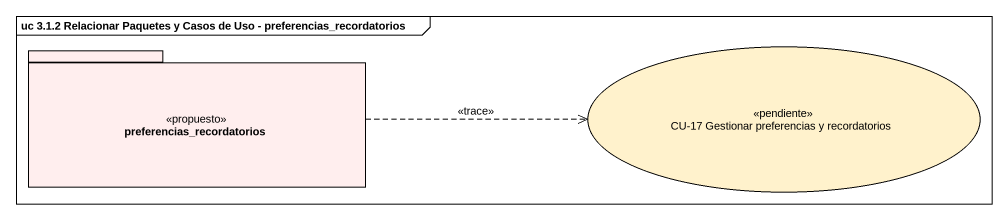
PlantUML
@startuml
mainframe uc 3.1.2 Relacionar Paquetes y Casos de Uso - preferencias_recordatorios
package preferencias_recordatorios <<propuesto>> #FFEEEE {
}
usecase "CU-17 Gestionar preferencias y recordatorios" as CU_17_Gestionar <<pendiente>> #FFF2CC
preferencias_recordatorios .right.> CU_17_Gestionar : <<trace>>
@enduml
